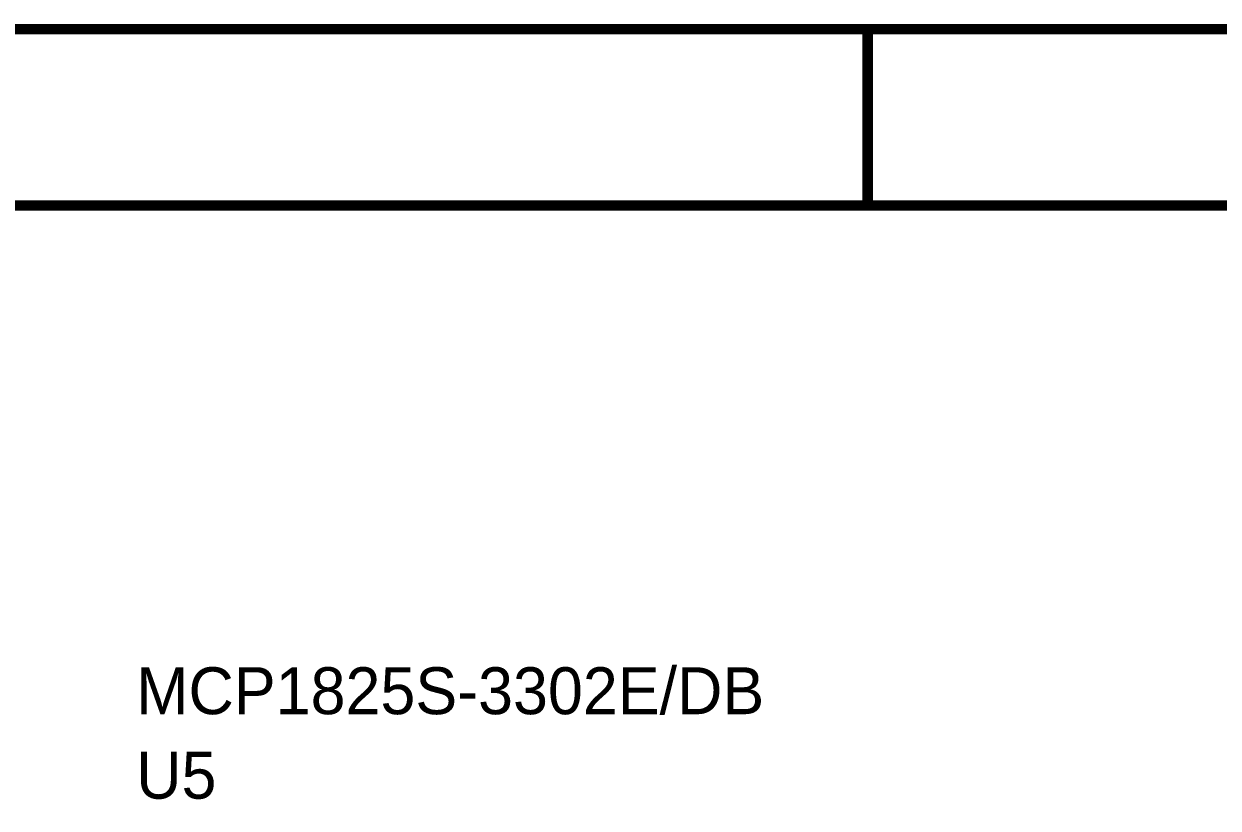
# Model space of a CAD drawing. Header units: inches. Extents: x 0 to 9.5, y -0.01 to 7.51.
# Drawn here: x 6.167 to 7.522, y 6.616 to 7.506 of the extents above; entities that cross this region are included whole.
import ezdxf

# ---------------------------------------------------------------- set-up
doc = ezdxf.new("R2010")
doc.units = ezdxf.units.IN
doc.header["$MEASUREMENT"] = 0
doc.layers.add('Sheet', color=255, linetype='Continuous')

msp = doc.modelspace()

# ---------------------------------------------------------------- linework, layer by layer
at = {"layer": 'Sheet'}
for points in [[(0.002, 7.5, 0.0118, 0.0118, 0), (9.4987, 7.5, 0.0118, 0.0118, 0), (9.4987, 0, 0.0118, 0.0118, 0), (0.002, 0, 0.0118, 0.0118, 0), (0.002, 7.5, 0.0118, 0.0118, 0)], [(0.002, 7.5, 0.0039, 0.0039, 0), (0.002, 0, 0.0039, 0.0039, 0), (9.4987, 0, 0.0039, 0.0039, 0), (9.4987, 7.5, 0.0039, 0.0039, 0), (0.002, 7.5, 0.0039, 0.0039, 0), (0.002, 7.5, 0.0039, 0.0039, 0)], [(0.2017, 7.2996, 0.0118, 0.0118, 0), (9.299, 7.2996, 0.0118, 0.0118, 0), (9.299, 0.1998, 0.0118, 0.0118, 0), (0.2017, 0.1998, 0.0118, 0.0118, 0), (0.2017, 7.2996, 0.0118, 0.0118, 0)], [(0.2017, 7.2996, 0.0039, 0.0039, 0), (0.2017, 0.1998, 0.0039, 0.0039, 0), (9.299, 0.1998, 0.0039, 0.0039, 0), (9.299, 7.2996, 0.0039, 0.0039, 0), (0.2017, 7.2996, 0.0039, 0.0039, 0), (0.2017, 7.2996, 0.0039, 0.0039, 0)]]:
    msp.add_lwpolyline(points, format="xyseb", close=True, dxfattribs=at)
msp.add_lwpolyline([(7.1243, 7.5, 0.0118, 0.0118, 0), (7.1243, 7.2996, 0.0118, 0.0118, 0)], format="xyseb", dxfattribs=at)

# ---------------------------------------------------------------- texts
for s, height, p in [('MCP1825S-3302E/DB', 0.053267, (6.2943, 6.7223)), ('U5', 0.05327, (6.2943, 6.6264))]:
    msp.add_text(s, height=height, dxfattribs=at).set_placement(p)

doc.saveas('drawing.dxf')
